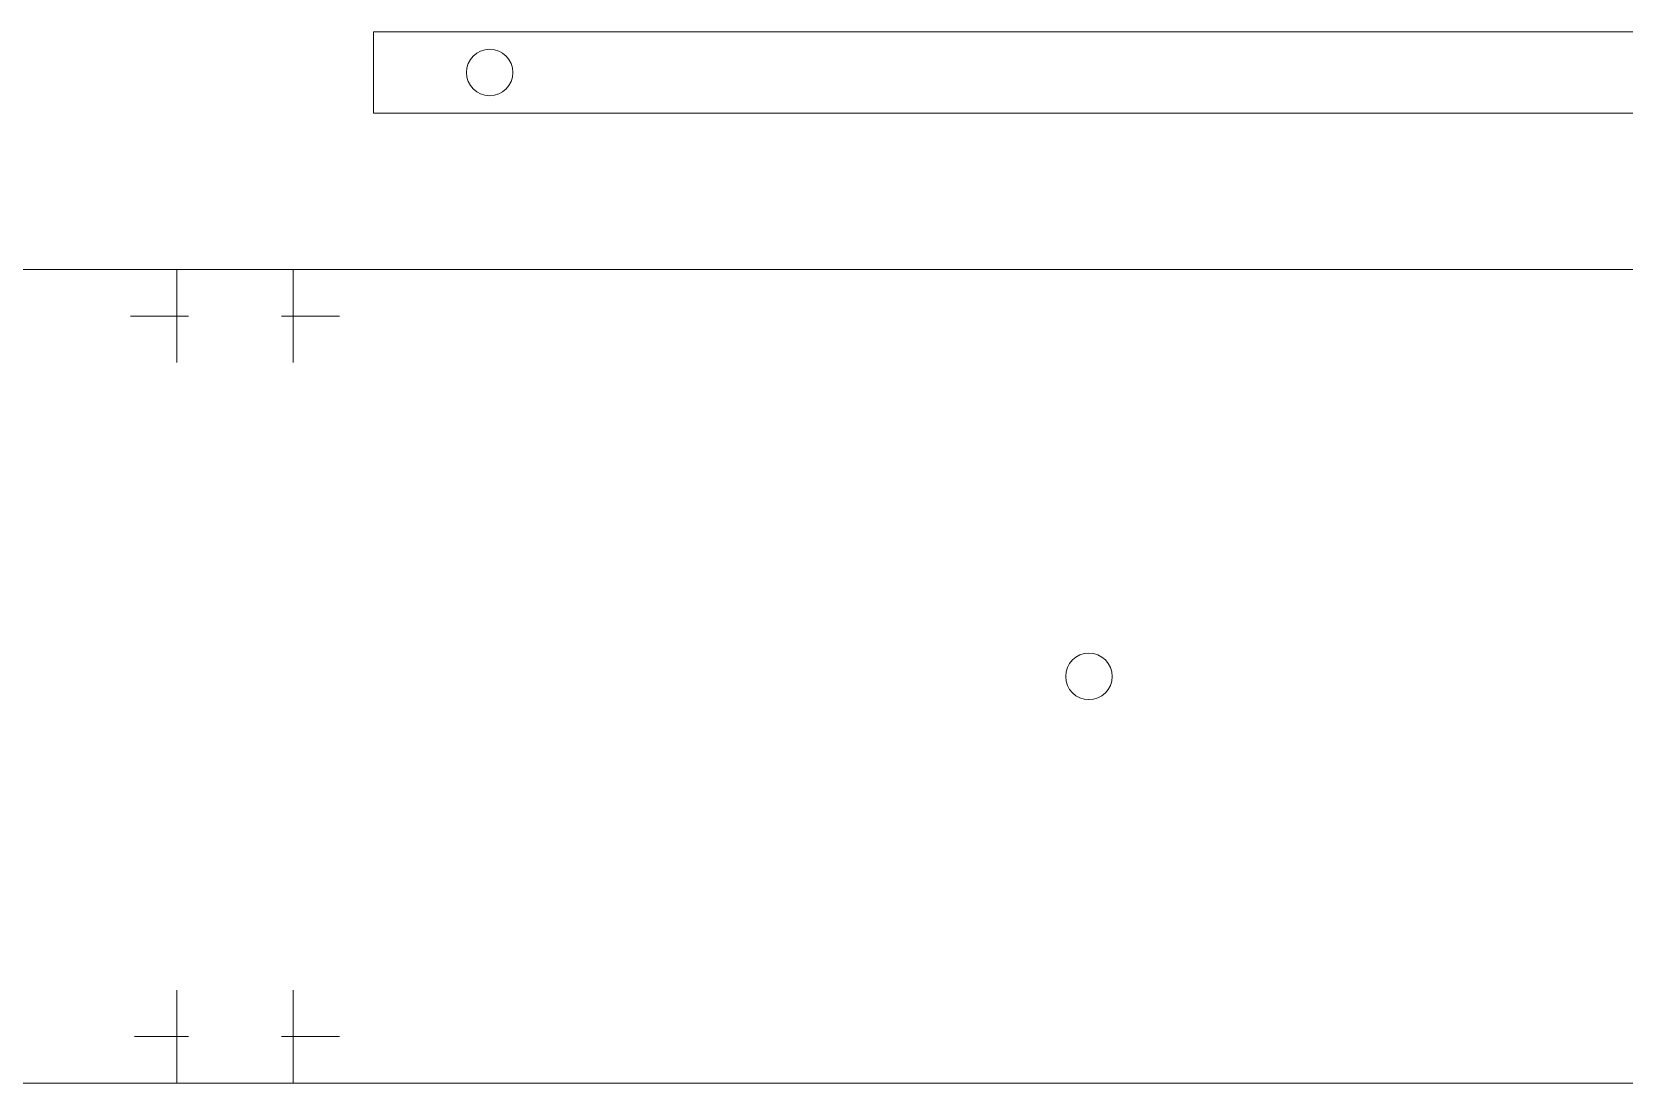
# Model space of a CAD drawing. Header units: millimetres. Extents: x -215 to 209, y -32 to 72.
# Drawn here: x -9.3 to 59.2, y 26.8 to 72.1 of the extents above; entities that cross this region are included whole.
import ezdxf

# ---------------------------------------------------------------- set-up
doc = ezdxf.new("R2010")
doc.units = ezdxf.units.MM
doc.header["$MEASUREMENT"] = 0
doc.layers.add('Layer 1', color=7, linetype='Continuous')

msp = doc.modelspace()

# ---------------------------------------------------------------- linework, layer by layer
at = {"layer": 'Layer 1', "color": 250, "lineweight": 20}
msp.add_ellipse((10.3789, 70.3246), major_axis=(0, 1), ratio=1, dxfattribs=at)
for points, knots in [([(7.3789, 68.5746), (7.3789, 68.5746), (5.3789, 68.5746), (5.3789, 68.5746), (5.3789, 68.5746), (5.3789, 68.5746), (5.3789, 72.0746), (5.3789, 72.0746), (5.3789, 72.0746), (5.3789, 72.0746), (125.3789, 72.0746), (125.3789, 72.0746), (125.3789, 72.0746), (125.3789, 72.0746), (125.3789, 68.5746), (125.3789, 68.5746), (125.3789, 68.5746), (125.3789, 68.5746), (123.3789, 68.5746), (123.3789, 68.5746)], [0, 0, 0, 0, 0.1666667, 0.1666667, 0.1666667, 0.1666667, 0.3333333, 0.3333333, 0.3333333, 0.3333333, 0.5, 0.5, 0.5, 0.5, 0.6666667, 0.6666667, 0.6666667, 0.6666667, 1, 1, 1, 1]), ([(-5.0812, 59.8455), (-5.0812, 59.8455), (-3.0812, 59.8455), (-3.0812, 59.8455), (-3.0812, 59.8455), (-3.0812, 59.8455), (-3.0812, 61.8455), (-3.0812, 61.8455), (-3.0812, 61.8455), (-3.0812, 61.8455), (-85.0812, 61.8455), (-85.0812, 61.8455), (-85.0812, 61.8455), (-85.0812, 61.8455), (-85.0812, 59.8455), (-85.0812, 59.8455), (-85.0812, 59.8455), (-85.0812, 59.8455), (-83.0812, 59.8455), (-83.0812, 59.8455)], [0, 0, 0, 0, 0.1666667, 0.1666667, 0.1666667, 0.1666667, 0.3333333, 0.3333333, 0.3333333, 0.3333333, 0.5, 0.5, 0.5, 0.5, 0.6666667, 0.6666667, 0.6666667, 0.6666667, 1, 1, 1, 1]), ([(1.4188, 59.8455), (1.4188, 59.8455), (1.9187, 59.8455), (1.9187, 59.8455), (1.9187, 59.8455), (1.9187, 59.8455), (1.9187, 61.8455), (1.9187, 61.8455), (1.9187, 61.8455), (1.9187, 61.8455), (-3.0813, 61.8455), (-3.0813, 61.8455), (-3.0813, 61.8455), (-3.0813, 61.8455), (-3.0813, 59.8455), (-3.0813, 59.8455), (-3.0813, 59.8455), (-3.0813, 59.8455), (-2.5812, 59.8455), (-2.5812, 59.8455)], [0, 0, 0, 0, 0.1666667, 0.1666667, 0.1666667, 0.1666667, 0.3333333, 0.3333333, 0.3333333, 0.3333333, 0.5, 0.5, 0.5, 0.5, 0.6666667, 0.6666667, 0.6666667, 0.6666667, 1, 1, 1, 1]), ([(-3.0812, 61.3455), (-3.0812, 61.3455), (-3.0812, 61.8455), (-3.0812, 61.8455), (-3.0812, 61.8455), (-3.0812, 61.8455), (1.9188, 61.8455), (1.9188, 61.8455), (1.9188, 61.8455), (1.9188, 61.8455), (1.9188, 61.3455), (1.9188, 61.3455)], [0, 0, 0, 0, 0.25, 0.25, 0.25, 0.25, 0.5, 0.5, 0.5, 0.5, 1, 1, 1, 1]), ([(3.9187, 59.8457), (3.9187, 59.8457), (1.9187, 59.8457), (1.9187, 59.8457), (1.9187, 59.8457), (1.9187, 59.8457), (1.9187, 61.8457), (1.9187, 61.8457), (1.9187, 61.8457), (1.9187, 61.8457), (121.9188, 61.8457), (121.9188, 61.8457), (121.9188, 61.8457), (121.9188, 61.8457), (121.9188, 59.8457), (121.9188, 59.8457), (121.9188, 59.8457), (121.9188, 59.8457), (119.9188, 59.8457), (119.9188, 59.8457)], [0, 0, 0, 0, 0.1666667, 0.1666667, 0.1666667, 0.1666667, 0.3333333, 0.3333333, 0.3333333, 0.3333333, 0.5, 0.5, 0.5, 0.5, 0.6666667, 0.6666667, 0.6666667, 0.6666667, 1, 1, 1, 1]), ([(-3.0812, 60.3455), (-3.0812, 60.3455), (-3.0812, 59.8455), (-3.0812, 59.8455), (-3.0812, 59.8455), (-3.0812, 59.8455), (-5.0812, 59.8455), (-5.0812, 59.8455)], [0, 0, 0, 0, 0.3333333, 0.3333333, 0.3333333, 0.3333333, 1, 1, 1, 1]), ([(-2.5812, 59.8455), (-2.5812, 59.8455), (-3.0812, 59.8455), (-3.0812, 59.8455), (-3.0812, 59.8455), (-3.0812, 59.8455), (-3.0812, 60.3455), (-3.0812, 60.3455)], [0, 0, 0, 0, 0.3333333, 0.3333333, 0.3333333, 0.3333333, 1, 1, 1, 1]), ([(1.4187, 59.8457), (1.4187, 59.8457), (1.9187, 59.8457), (1.9187, 59.8457), (1.9187, 59.8457), (1.9187, 59.8457), (1.9187, 60.3457), (1.9187, 60.3457)], [0, 0, 0, 0, 0.3333333, 0.3333333, 0.3333333, 0.3333333, 1, 1, 1, 1]), ([(-5.0812, 59.8455), (-5.0812, 59.8455), (-3.0812, 59.8455), (-3.0812, 59.8455), (-3.0812, 59.8455), (-3.0812, 59.8455), (-3.0812, 57.8455), (-3.0812, 57.8455)], [0, 0, 0, 0, 0.3333333, 0.3333333, 0.3333333, 0.3333333, 1, 1, 1, 1]), ([(-3.0813, 57.8455), (-3.0813, 57.8455), (-3.0813, 59.8455), (-3.0813, 59.8455), (-3.0813, 59.8455), (-3.0813, 59.8455), (-2.5812, 59.8455), (-2.5812, 59.8455)], [0, 0, 0, 0, 0.3333333, 0.3333333, 0.3333333, 0.3333333, 1, 1, 1, 1]), ([(-3.0812, 57.8455), (-3.0812, 57.8455), (-3.0812, 59.8455), (-3.0812, 59.8455), (-3.0812, 59.8455), (-3.0812, 59.8455), (-2.5812, 59.8455), (-2.5812, 59.8455)], [0, 0, 0, 0, 0.3333333, 0.3333333, 0.3333333, 0.3333333, 1, 1, 1, 1]), ([(1.9187, 57.8457), (1.9187, 57.8457), (1.9187, 59.8457), (1.9187, 59.8457), (1.9187, 59.8457), (1.9187, 59.8457), (1.4187, 59.8457), (1.4187, 59.8457)], [0, 0, 0, 0, 0.3333333, 0.3333333, 0.3333333, 0.3333333, 1, 1, 1, 1]), ([(1.4188, 59.8455), (1.4188, 59.8455), (1.9187, 59.8455), (1.9187, 59.8455), (1.9187, 59.8455), (1.9187, 59.8455), (1.9187, 57.8455), (1.9187, 57.8455)], [0, 0, 0, 0, 0.3333333, 0.3333333, 0.3333333, 0.3333333, 1, 1, 1, 1]), ([(1.9187, 57.8457), (1.9187, 57.8457), (1.9187, 59.8457), (1.9187, 59.8457), (1.9187, 59.8457), (1.9187, 59.8457), (3.9187, 59.8457), (3.9187, 59.8457)], [0, 0, 0, 0, 0.3333333, 0.3333333, 0.3333333, 0.3333333, 1, 1, 1, 1]), ([(36.1656, 43.345), (35.6133, 43.345), (35.1656, 43.7927), (35.1656, 44.345), (35.1656, 44.345), (35.1656, 44.8973), (35.6133, 45.345), (36.1656, 45.345), (36.1656, 45.345), (36.7179, 45.345), (37.1656, 44.8973), (37.1656, 44.345), (37.1656, 44.345), (37.1656, 43.7927), (36.7179, 43.345), (36.1656, 43.345)], [0, 0, 0, 0, 0.2, 0.2, 0.2, 0.2, 0.4, 0.4, 0.4, 0.4, 0.6, 0.6, 0.6, 0.6, 1, 1, 1, 1]), ([(36.1656, 43.345), (35.6133, 43.345), (35.1656, 43.7927), (35.1656, 44.345), (35.1656, 44.345), (35.1656, 44.8973), (35.6133, 45.345), (36.1656, 45.345), (36.1656, 45.345), (36.7179, 45.345), (37.1656, 44.8973), (37.1656, 44.345), (37.1656, 44.345), (37.1656, 43.7927), (36.7179, 43.345), (36.1656, 43.345)], [0, 0, 0, 0, 0.2, 0.2, 0.2, 0.2, 0.4, 0.4, 0.4, 0.4, 0.6, 0.6, 0.6, 0.6, 1, 1, 1, 1]), ([(36.1656, 43.345), (35.6133, 43.345), (35.1656, 43.7927), (35.1656, 44.345), (35.1656, 44.345), (35.1656, 44.8973), (35.6133, 45.345), (36.1656, 45.345), (36.1656, 45.345), (36.7179, 45.345), (37.1656, 44.8973), (37.1656, 44.345), (37.1656, 44.345), (37.1656, 43.7927), (36.7179, 43.345), (36.1656, 43.345)], [0, 0, 0, 0, 0.2, 0.2, 0.2, 0.2, 0.4, 0.4, 0.4, 0.4, 0.6, 0.6, 0.6, 0.6, 1, 1, 1, 1]), ([(36.1656, 43.345), (35.6133, 43.345), (35.1656, 43.7927), (35.1656, 44.345), (35.1656, 44.345), (35.1656, 44.8973), (35.6133, 45.345), (36.1656, 45.345), (36.1656, 45.345), (36.7179, 45.345), (37.1656, 44.8973), (37.1656, 44.345), (37.1656, 44.345), (37.1656, 43.7927), (36.7179, 43.345), (36.1656, 43.345)], [0, 0, 0, 0, 0.2, 0.2, 0.2, 0.2, 0.4, 0.4, 0.4, 0.4, 0.6, 0.6, 0.6, 0.6, 1, 1, 1, 1]), ([(36.1656, 43.345), (35.6133, 43.345), (35.1656, 43.7927), (35.1656, 44.345), (35.1656, 44.345), (35.1656, 44.8973), (35.6133, 45.345), (36.1656, 45.345), (36.1656, 45.345), (36.7179, 45.345), (37.1656, 44.8973), (37.1656, 44.345), (37.1656, 44.345), (37.1656, 43.7927), (36.7179, 43.345), (36.1656, 43.345)], [0, 0, 0, 0, 0.2, 0.2, 0.2, 0.2, 0.4, 0.4, 0.4, 0.4, 0.6, 0.6, 0.6, 0.6, 1, 1, 1, 1]), ([(36.1656, 43.345), (35.6133, 43.345), (35.1656, 43.7927), (35.1656, 44.345), (35.1656, 44.345), (35.1656, 44.8973), (35.6133, 45.345), (36.1656, 45.345), (36.1656, 45.345), (36.7179, 45.345), (37.1656, 44.8973), (37.1656, 44.345), (37.1656, 44.345), (37.1656, 43.7927), (36.7179, 43.345), (36.1656, 43.345)], [0, 0, 0, 0, 0.2, 0.2, 0.2, 0.2, 0.4, 0.4, 0.4, 0.4, 0.6, 0.6, 0.6, 0.6, 1, 1, 1, 1]), ([(36.1656, 43.345), (35.6133, 43.345), (35.1656, 43.7927), (35.1656, 44.345), (35.1656, 44.345), (35.1656, 44.8973), (35.6133, 45.345), (36.1656, 45.345), (36.1656, 45.345), (36.7179, 45.345), (37.1656, 44.8973), (37.1656, 44.345), (37.1656, 44.345), (37.1656, 43.7927), (36.7179, 43.345), (36.1656, 43.345)], [0, 0, 0, 0, 0.2, 0.2, 0.2, 0.2, 0.4, 0.4, 0.4, 0.4, 0.6, 0.6, 0.6, 0.6, 1, 1, 1, 1]), ([(36.1656, 43.345), (35.6133, 43.345), (35.1656, 43.7927), (35.1656, 44.345), (35.1656, 44.345), (35.1656, 44.8973), (35.6133, 45.345), (36.1656, 45.345), (36.1656, 45.345), (36.7179, 45.345), (37.1656, 44.8973), (37.1656, 44.345), (37.1656, 44.345), (37.1656, 43.7927), (36.7179, 43.345), (36.1656, 43.345)], [0, 0, 0, 0, 0.2, 0.2, 0.2, 0.2, 0.4, 0.4, 0.4, 0.4, 0.6, 0.6, 0.6, 0.6, 1, 1, 1, 1]), ([(36.1656, 43.345), (35.6133, 43.345), (35.1656, 43.7927), (35.1656, 44.345), (35.1656, 44.345), (35.1656, 44.8973), (35.6133, 45.345), (36.1656, 45.345), (36.1656, 45.345), (36.7179, 45.345), (37.1656, 44.8973), (37.1656, 44.345), (37.1656, 44.345), (37.1656, 43.7927), (36.7179, 43.345), (36.1656, 43.345)], [0, 0, 0, 0, 0.2, 0.2, 0.2, 0.2, 0.4, 0.4, 0.4, 0.4, 0.6, 0.6, 0.6, 0.6, 1, 1, 1, 1]), ([(36.1656, 43.345), (35.6133, 43.345), (35.1656, 43.7927), (35.1656, 44.345), (35.1656, 44.345), (35.1656, 44.8973), (35.6133, 45.345), (36.1656, 45.345), (36.1656, 45.345), (36.7179, 45.345), (37.1656, 44.8973), (37.1656, 44.345), (37.1656, 44.345), (37.1656, 43.7927), (36.7179, 43.345), (36.1656, 43.345)], [0, 0, 0, 0, 0.2, 0.2, 0.2, 0.2, 0.4, 0.4, 0.4, 0.4, 0.6, 0.6, 0.6, 0.6, 1, 1, 1, 1]), ([(36.1656, 43.345), (35.6133, 43.345), (35.1656, 43.7927), (35.1656, 44.345), (35.1656, 44.345), (35.1656, 44.8973), (35.6133, 45.345), (36.1656, 45.345), (36.1656, 45.345), (36.7179, 45.345), (37.1656, 44.8973), (37.1656, 44.345), (37.1656, 44.345), (37.1656, 43.7927), (36.7179, 43.345), (36.1656, 43.345)], [0, 0, 0, 0, 0.2, 0.2, 0.2, 0.2, 0.4, 0.4, 0.4, 0.4, 0.6, 0.6, 0.6, 0.6, 1, 1, 1, 1]), ([(36.1656, 43.345), (35.6133, 43.345), (35.1656, 43.7927), (35.1656, 44.345), (35.1656, 44.345), (35.1656, 44.8973), (35.6133, 45.345), (36.1656, 45.345), (36.1656, 45.345), (36.7179, 45.345), (37.1656, 44.8973), (37.1656, 44.345), (37.1656, 44.345), (37.1656, 43.7927), (36.7179, 43.345), (36.1656, 43.345)], [0, 0, 0, 0, 0.2, 0.2, 0.2, 0.2, 0.4, 0.4, 0.4, 0.4, 0.6, 0.6, 0.6, 0.6, 1, 1, 1, 1]), ([(36.1656, 43.345), (35.6133, 43.345), (35.1656, 43.7927), (35.1656, 44.345), (35.1656, 44.345), (35.1656, 44.8973), (35.6133, 45.345), (36.1656, 45.345), (36.1656, 45.345), (36.7179, 45.345), (37.1656, 44.8973), (37.1656, 44.345), (37.1656, 44.345), (37.1656, 43.7927), (36.7179, 43.345), (36.1656, 43.345)], [0, 0, 0, 0, 0.2, 0.2, 0.2, 0.2, 0.4, 0.4, 0.4, 0.4, 0.6, 0.6, 0.6, 0.6, 1, 1, 1, 1]), ([(36.1656, 43.345), (35.6133, 43.345), (35.1656, 43.7927), (35.1656, 44.345), (35.1656, 44.345), (35.1656, 44.8973), (35.6133, 45.345), (36.1656, 45.345), (36.1656, 45.345), (36.7179, 45.345), (37.1656, 44.8973), (37.1656, 44.345), (37.1656, 44.345), (37.1656, 43.7927), (36.7179, 43.345), (36.1656, 43.345)], [0, 0, 0, 0, 0.2, 0.2, 0.2, 0.2, 0.4, 0.4, 0.4, 0.4, 0.6, 0.6, 0.6, 0.6, 1, 1, 1, 1]), ([(36.1656, 43.345), (35.6133, 43.345), (35.1656, 43.7927), (35.1656, 44.345), (35.1656, 44.345), (35.1656, 44.8973), (35.6133, 45.345), (36.1656, 45.345), (36.1656, 45.345), (36.7179, 45.345), (37.1656, 44.8973), (37.1656, 44.345), (37.1656, 44.345), (37.1656, 43.7927), (36.7179, 43.345), (36.1656, 43.345)], [0, 0, 0, 0, 0.2, 0.2, 0.2, 0.2, 0.4, 0.4, 0.4, 0.4, 0.6, 0.6, 0.6, 0.6, 1, 1, 1, 1]), ([(36.1656, 43.345), (35.6133, 43.345), (35.1656, 43.7927), (35.1656, 44.345), (35.1656, 44.345), (35.1656, 44.8973), (35.6133, 45.345), (36.1656, 45.345), (36.1656, 45.345), (36.7179, 45.345), (37.1656, 44.8973), (37.1656, 44.345), (37.1656, 44.345), (37.1656, 43.7927), (36.7179, 43.345), (36.1656, 43.345)], [0, 0, 0, 0, 0.2, 0.2, 0.2, 0.2, 0.4, 0.4, 0.4, 0.4, 0.6, 0.6, 0.6, 0.6, 1, 1, 1, 1]), ([(36.1656, 43.345), (35.6133, 43.345), (35.1656, 43.7927), (35.1656, 44.345), (35.1656, 44.345), (35.1656, 44.8973), (35.6133, 45.345), (36.1656, 45.345), (36.1656, 45.345), (36.7179, 45.345), (37.1656, 44.8973), (37.1656, 44.345), (37.1656, 44.345), (37.1656, 43.7927), (36.7179, 43.345), (36.1656, 43.345)], [0, 0, 0, 0, 0.2, 0.2, 0.2, 0.2, 0.4, 0.4, 0.4, 0.4, 0.6, 0.6, 0.6, 0.6, 1, 1, 1, 1]), ([(36.1656, 43.345), (35.6133, 43.345), (35.1656, 43.7927), (35.1656, 44.345), (35.1656, 44.345), (35.1656, 44.8973), (35.6133, 45.345), (36.1656, 45.345), (36.1656, 45.345), (36.7179, 45.345), (37.1656, 44.8973), (37.1656, 44.345), (37.1656, 44.345), (37.1656, 43.7927), (36.7179, 43.345), (36.1656, 43.345)], [0, 0, 0, 0, 0.2, 0.2, 0.2, 0.2, 0.4, 0.4, 0.4, 0.4, 0.6, 0.6, 0.6, 0.6, 1, 1, 1, 1]), ([(36.1656, 43.345), (35.6133, 43.345), (35.1656, 43.7927), (35.1656, 44.345), (35.1656, 44.345), (35.1656, 44.8973), (35.6133, 45.345), (36.1656, 45.345), (36.1656, 45.345), (36.7179, 45.345), (37.1656, 44.8973), (37.1656, 44.345), (37.1656, 44.345), (37.1656, 43.7927), (36.7179, 43.345), (36.1656, 43.345)], [0, 0, 0, 0, 0.2, 0.2, 0.2, 0.2, 0.4, 0.4, 0.4, 0.4, 0.6, 0.6, 0.6, 0.6, 1, 1, 1, 1]), ([(36.1656, 43.345), (35.6133, 43.345), (35.1656, 43.7927), (35.1656, 44.345), (35.1656, 44.345), (35.1656, 44.8973), (35.6133, 45.345), (36.1656, 45.345), (36.1656, 45.345), (36.7179, 45.345), (37.1656, 44.8973), (37.1656, 44.345), (37.1656, 44.345), (37.1656, 43.7927), (36.7179, 43.345), (36.1656, 43.345)], [0, 0, 0, 0, 0.2, 0.2, 0.2, 0.2, 0.4, 0.4, 0.4, 0.4, 0.6, 0.6, 0.6, 0.6, 1, 1, 1, 1]), ([(36.1656, 43.345), (35.6133, 43.345), (35.1656, 43.7927), (35.1656, 44.345), (35.1656, 44.345), (35.1656, 44.8973), (35.6133, 45.345), (36.1656, 45.345), (36.1656, 45.345), (36.7179, 45.345), (37.1656, 44.8973), (37.1656, 44.345), (37.1656, 44.345), (37.1656, 43.7927), (36.7179, 43.345), (36.1656, 43.345)], [0, 0, 0, 0, 0.2, 0.2, 0.2, 0.2, 0.4, 0.4, 0.4, 0.4, 0.6, 0.6, 0.6, 0.6, 1, 1, 1, 1]), ([(-3.0812, 30.8455), (-3.0812, 30.8455), (-3.0812, 28.8455), (-3.0812, 28.8455), (-3.0812, 28.8455), (-3.0812, 28.8455), (-4.9077, 28.8455), (-4.9077, 28.8455)], [0, 0, 0, 0, 0.3333333, 0.3333333, 0.3333333, 0.3333333, 1, 1, 1, 1]), ([(-2.5813, 28.8455), (-2.5813, 28.8455), (-3.0813, 28.8455), (-3.0813, 28.8455), (-3.0813, 28.8455), (-3.0813, 28.8455), (-3.0813, 30.8455), (-3.0813, 30.8455)], [0, 0, 0, 0, 0.3333333, 0.3333333, 0.3333333, 0.3333333, 1, 1, 1, 1]), ([(-2.5813, 28.8455), (-2.5813, 28.8455), (-3.0813, 28.8455), (-3.0813, 28.8455), (-3.0813, 28.8455), (-3.0813, 28.8455), (-3.0813, 30.8455), (-3.0813, 30.8455)], [0, 0, 0, 0, 0.3333333, 0.3333333, 0.3333333, 0.3333333, 1, 1, 1, 1]), ([(1.9187, 30.8455), (1.9187, 30.8455), (1.9187, 28.8455), (1.9187, 28.8455), (1.9187, 28.8455), (1.9187, 28.8455), (1.4187, 28.8455), (1.4187, 28.8455)], [0, 0, 0, 0, 0.3333333, 0.3333333, 0.3333333, 0.3333333, 1, 1, 1, 1]), ([(1.4188, 28.8457), (1.4188, 28.8457), (1.9188, 28.8457), (1.9188, 28.8457), (1.9188, 28.8457), (1.9188, 28.8457), (1.9188, 30.8457), (1.9188, 30.8457)], [0, 0, 0, 0, 0.3333333, 0.3333333, 0.3333333, 0.3333333, 1, 1, 1, 1]), ([(3.9188, 28.8457), (3.9188, 28.8457), (1.9187, 28.8457), (1.9187, 28.8457), (1.9187, 28.8457), (1.9187, 28.8457), (1.9187, 30.8457), (1.9187, 30.8457)], [0, 0, 0, 0, 0.3333333, 0.3333333, 0.3333333, 0.3333333, 1, 1, 1, 1]), ([(-83.0812, 28.8455), (-83.0812, 28.8455), (-85.0811, 28.8455), (-85.0811, 28.8455), (-85.0811, 28.8455), (-85.0811, 28.8455), (-85.0811, 26.8455), (-85.0811, 26.8455), (-85.0811, 26.8455), (-85.0811, 26.8455), (-3.0811, 26.8455), (-3.0811, 26.8455), (-3.0811, 26.8455), (-3.0811, 26.8455), (-3.0811, 28.8455), (-3.0811, 28.8455), (-3.0811, 28.8455), (-3.0811, 28.8455), (-4.9077, 28.8455), (-4.9077, 28.8455)], [0, 0, 0, 0, 0.1666667, 0.1666667, 0.1666667, 0.1666667, 0.3333333, 0.3333333, 0.3333333, 0.3333333, 0.5, 0.5, 0.5, 0.5, 0.6666667, 0.6666667, 0.6666667, 0.6666667, 1, 1, 1, 1]), ([(-4.9077, 28.8455), (-4.9077, 28.8455), (-3.0813, 28.8455), (-3.0813, 28.8455), (-3.0813, 28.8455), (-3.0813, 28.8455), (-3.0813, 28.3455), (-3.0813, 28.3455)], [0, 0, 0, 0, 0.3333333, 0.3333333, 0.3333333, 0.3333333, 1, 1, 1, 1]), ([(-2.5813, 28.8455), (-2.5813, 28.8455), (-3.0813, 28.8455), (-3.0813, 28.8455), (-3.0813, 28.8455), (-3.0813, 28.8455), (-3.0813, 26.8455), (-3.0813, 26.8455), (-3.0813, 26.8455), (-3.0813, 26.8455), (1.9187, 26.8455), (1.9187, 26.8455), (1.9187, 26.8455), (1.9187, 26.8455), (1.9187, 28.8455), (1.9187, 28.8455), (1.9187, 28.8455), (1.9187, 28.8455), (1.4187, 28.8455), (1.4187, 28.8455)], [0, 0, 0, 0, 0.1666667, 0.1666667, 0.1666667, 0.1666667, 0.3333333, 0.3333333, 0.3333333, 0.3333333, 0.5, 0.5, 0.5, 0.5, 0.6666667, 0.6666667, 0.6666667, 0.6666667, 1, 1, 1, 1]), ([(-3.0813, 28.3455), (-3.0813, 28.3455), (-3.0813, 28.8455), (-3.0813, 28.8455), (-3.0813, 28.8455), (-3.0813, 28.8455), (-2.5813, 28.8455), (-2.5813, 28.8455)], [0, 0, 0, 0, 0.3333333, 0.3333333, 0.3333333, 0.3333333, 1, 1, 1, 1]), ([(1.9188, 28.3457), (1.9188, 28.3457), (1.9188, 28.8457), (1.9188, 28.8457), (1.9188, 28.8457), (1.9188, 28.8457), (1.4188, 28.8457), (1.4188, 28.8457)], [0, 0, 0, 0, 0.3333333, 0.3333333, 0.3333333, 0.3333333, 1, 1, 1, 1]), ([(119.9187, 28.8457), (119.9187, 28.8457), (121.9188, 28.8457), (121.9188, 28.8457), (121.9188, 28.8457), (121.9188, 28.8457), (121.9188, 26.8457), (121.9188, 26.8457), (121.9188, 26.8457), (121.9188, 26.8457), (1.9187, 26.8457), (1.9187, 26.8457), (1.9187, 26.8457), (1.9187, 26.8457), (1.9187, 28.8457), (1.9187, 28.8457), (1.9187, 28.8457), (1.9187, 28.8457), (3.9188, 28.8457), (3.9188, 28.8457)], [0, 0, 0, 0, 0.1666667, 0.1666667, 0.1666667, 0.1666667, 0.3333333, 0.3333333, 0.3333333, 0.3333333, 0.5, 0.5, 0.5, 0.5, 0.6666667, 0.6666667, 0.6666667, 0.6666667, 1, 1, 1, 1]), ([(3.9188, 28.8457), (3.9188, 28.8457), (1.9188, 28.8457), (1.9188, 28.8457), (1.9188, 28.8457), (1.9188, 28.8457), (1.9188, 28.3457), (1.9188, 28.3457)], [0, 0, 0, 0, 0.3333333, 0.3333333, 0.3333333, 0.3333333, 1, 1, 1, 1]), ([(1.9187, 27.3455), (1.9187, 27.3455), (1.9187, 26.8455), (1.9187, 26.8455), (1.9187, 26.8455), (1.9187, 26.8455), (-3.0813, 26.8455), (-3.0813, 26.8455), (-3.0813, 26.8455), (-3.0813, 26.8455), (-3.0813, 27.3455), (-3.0813, 27.3455)], [0, 0, 0, 0, 0.25, 0.25, 0.25, 0.25, 0.5, 0.5, 0.5, 0.5, 1, 1, 1, 1]), ([(1.9188, 27.3457), (1.9188, 27.3457), (1.9188, 26.8457), (1.9188, 26.8457), (1.9188, 26.8457), (1.9188, 26.8457), (3.9188, 26.8457), (3.9188, 26.8457)], [0, 0, 0, 0, 0.3333333, 0.3333333, 0.3333333, 0.3333333, 1, 1, 1, 1])]:
    msp.add_open_spline(points, degree=3, knots=knots, dxfattribs=at)
for points in [[(7.3789, 68.5746), (7.3789, 68.5746), (124.3789, 68.5746), (124.3789, 68.5746)], [(-3.0812, 61.8455), (-3.0812, 61.8455), (-3.0812, 61.3455), (-3.0812, 61.3455)], [(1.9187, 61.3457), (1.9187, 61.3457), (1.9187, 61.8457), (1.9187, 61.8457)], [(-3.0812, 60.3455), (-3.0812, 60.3455), (-3.0812, 59.8455), (-3.0812, 59.8455)], [(1.9187, 59.8457), (1.9187, 59.8457), (1.9187, 60.3457), (1.9187, 60.3457)], [(-5.0812, 59.8455), (-5.0812, 59.8455), (-3.0812, 59.8455), (-3.0812, 59.8455)], [(-5.0812, 59.8455), (-5.0812, 59.8455), (-3.0812, 59.8455), (-3.0812, 59.8455)], [(-3.0812, 59.8455), (-3.0812, 59.8455), (-2.5812, 59.8455), (-2.5812, 59.8455)], [(-3.0812, 57.8455), (-3.0812, 57.8455), (-3.0812, 59.8455), (-3.0812, 59.8455)], [(1.4187, 59.8457), (1.4187, 59.8457), (1.9187, 59.8457), (1.9187, 59.8457)], [(1.9187, 59.8457), (1.9187, 59.8457), (3.9187, 59.8457), (3.9187, 59.8457)], [(1.9187, 59.8457), (1.9187, 59.8457), (1.9187, 57.8457), (1.9187, 57.8457)], [(2.0923, 59.8457), (2.0923, 59.8457), (3.9187, 59.8457), (3.9187, 59.8457)], [(2.0923, 59.8457), (2.0923, 59.8457), (3.9187, 59.8457), (3.9187, 59.8457)], [(36.1656, 45.345), (36.1656, 45.345), (36.1656, 45.345), (36.1656, 45.345)], [(35.1656, 44.345), (35.1656, 44.345), (35.1656, 44.345), (35.1656, 44.345)], [(37.1656, 44.345), (37.1656, 44.345), (37.1656, 44.345), (37.1656, 44.345)], [(36.1656, 43.345), (36.1656, 43.345), (36.1656, 43.345), (36.1656, 43.345)], [(36.1656, 43.345), (36.1656, 43.345), (36.1656, 43.345), (36.1656, 43.345)], [(-3.0813, 28.8455), (-3.0813, 28.8455), (-3.0813, 30.8455), (-3.0813, 30.8455)], [(1.9188, 30.8457), (1.9188, 30.8457), (1.9188, 28.8457), (1.9188, 28.8457)], [(-3.0813, 28.8455), (-3.0813, 28.8455), (-2.5813, 28.8455), (-2.5813, 28.8455)], [(-3.0813, 28.8455), (-3.0813, 28.8455), (-3.0813, 28.3455), (-3.0813, 28.3455)], [(1.4188, 28.8457), (1.4188, 28.8457), (1.9188, 28.8457), (1.9188, 28.8457)], [(3.9188, 28.8457), (3.9188, 28.8457), (1.9188, 28.8457), (1.9188, 28.8457)], [(1.9188, 28.8457), (1.9188, 28.8457), (3.9188, 28.8457), (3.9188, 28.8457)], [(1.9188, 28.3457), (1.9188, 28.3457), (1.9188, 28.8457), (1.9188, 28.8457)], [(3.9188, 28.8457), (3.9188, 28.8457), (1.9188, 28.8457), (1.9188, 28.8457)], [(-3.0813, 27.3455), (-3.0813, 27.3455), (-3.0813, 26.8455), (-3.0813, 26.8455)], [(1.9188, 26.8457), (1.9188, 26.8457), (1.9188, 27.3457), (1.9188, 27.3457)]]:
    msp.add_open_spline(points, degree=3, dxfattribs=at)

doc.saveas('drawing.dxf')
